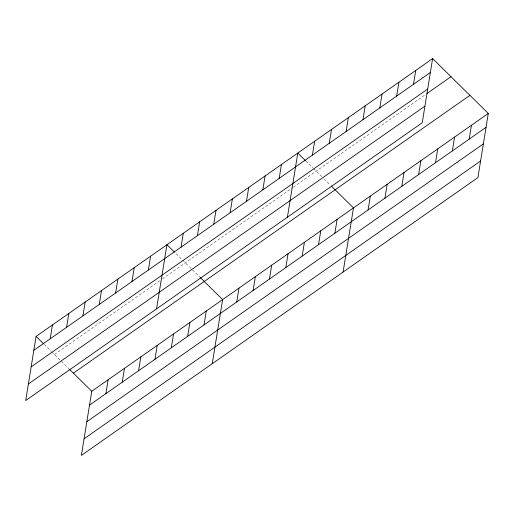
<?xml version="1.0" encoding="UTF-8"?>
<svg xmlns="http://www.w3.org/2000/svg" width="514" height="514" viewBox="0 0 514 514"><rect width="100%" height="100%" fill="white"/><g stroke="black" fill="none" stroke-linecap="round" stroke-linejoin="round"><path stroke-width="0.39" stroke-dasharray="2.57 1.93" d="M54.465 354.506L159.803 280.708M162.418 278.877L292.62 187.661M293.276 187.199L425.065 94.865M305.907 161.043L312.93 167.962M313.469 168.496L321.738 176.643M323.968 178.833L330.091 184.867M176.129 253.781L182.078 259.641M182.618 260.174L191.998 269.413M192.557 269.959L199.798 277.091M44.198 344.393L51.22 351.313M51.76 351.846L68.94 368.769"/><path stroke-width="0.77" d="M432.615 58.609L36.089 336.413L25.7 400.554L422.232 122.75L432.615 58.609L488.3 113.446L477.911 177.587L81.385 455.391L91.768 391.25L488.3 113.446M50.199 338.81L52.447 324.951M66.557 327.354L68.805 313.489M82.915 315.892L85.157 302.033M99.273 304.429L101.515 290.571M115.631 292.974L117.873 279.115M105.884 393.653L108.126 379.795M131.982 281.511L134.231 267.653M122.242 382.191L124.484 368.332M148.34 270.056L150.589 256.197M138.6 370.735L140.842 356.877M156.552 308.875L166.941 244.735L174.509 252.188M154.952 359.273L157.2 345.414M181.056 247.138L183.299 233.272M171.31 347.817L173.559 333.959M197.415 235.675L199.657 221.817M187.668 336.355L189.91 322.496M213.766 224.213L216.015 210.354M204.026 324.899L206.268 311.034M230.124 212.757L232.373 198.899M212.237 363.719L222.626 299.578L200.351 277.637M246.482 201.295L248.725 187.437M236.736 301.975L238.984 288.116M262.84 189.839L265.083 175.981M253.094 290.519L255.342 276.661M279.198 178.377L281.441 164.519M269.452 279.057L271.694 265.198M287.41 217.204L297.799 153.056L305.361 160.509M285.81 267.601L288.052 253.743M312.403 155.112L314.652 141.254M302.168 256.139L304.41 242.28M329.256 143.303L331.504 129.444M318.519 244.683L320.768 230.818M346.108 131.5L348.357 117.642M334.877 233.221L337.126 219.362M362.961 119.691L365.21 105.833M343.089 272.041L353.478 207.9L331.209 185.965M379.814 107.889L382.063 94.023M368.088 209.956L370.331 196.097M396.667 96.079L398.915 82.221M384.941 198.147L387.183 184.288M413.519 84.27L415.762 70.412M401.794 186.344L404.036 172.479M418.647 174.535L420.889 160.676M435.499 162.726L437.742 148.867M452.352 150.923L454.594 137.065M469.205 139.114L471.447 125.255M33.847 350.272L430.372 72.468M31.155 366.861L427.687 89.057M427.012 93.503L450.99 76.702M28.386 383.958L424.917 106.154M73.399 373.158L469.924 95.353M89.526 405.109L486.058 127.305M86.84 421.705L483.366 143.901M84.071 438.802L480.596 160.998M36.089 336.413L43.658 343.86M69.499 369.315L91.768 391.25"/></g></svg>
